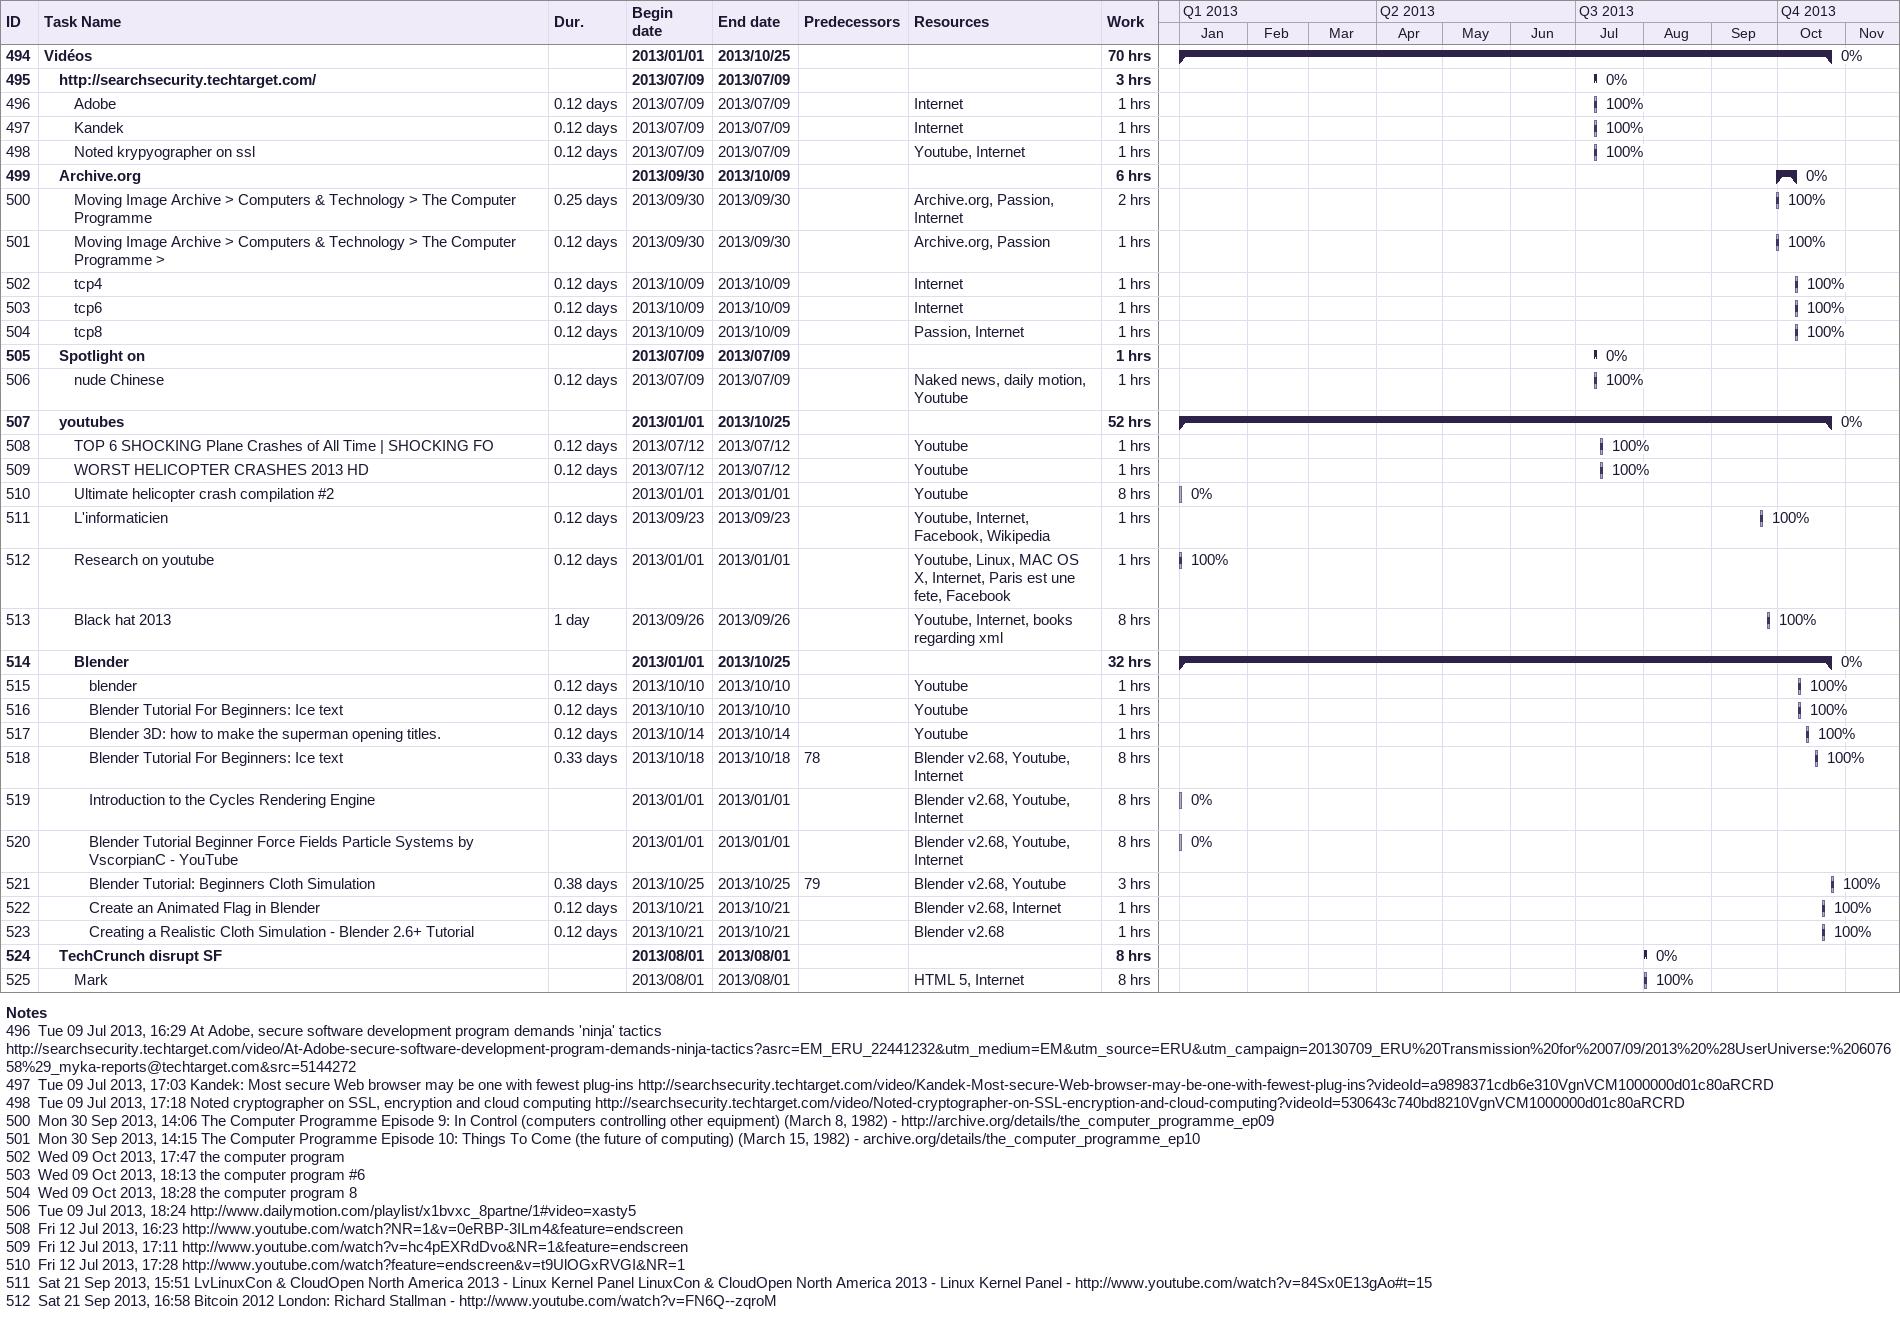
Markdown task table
| ID | Level | Task | Duration | Start | Finish | Predecessors | Resources | % complete | Work (h) |
|---|---|---|---|---|---|---|---|---|---|
| 494 | 1 | **Vidéos** |  | 2013-01-01 | 2013-10-25 |  |  | 0 | 70 |
| 495 | 2 | **http://searchsecurity.techtarget.com/** |  | 2013-07-09 | 2013-07-09 |  |  | 0 | 3 |
| 496 | 3 | Adobe | 0.12d | 2013-07-09 | 2013-07-09 |  | Internet | 100 | 1 |
| 497 | 3 | Kandek | 0.12d | 2013-07-09 | 2013-07-09 |  | Internet | 100 | 1 |
| 498 | 3 | Noted krypyographer on ssl | 0.12d | 2013-07-09 | 2013-07-09 |  | Youtube, Internet | 100 | 1 |
| 499 | 2 | **Archive.org** |  | 2013-09-30 | 2013-10-09 |  |  | 0 | 6 |
| 500 | 3 | Moving Image Archive > Computers & Technology > The Computer Programme | 0.25d | 2013-09-30 | 2013-09-30 |  | Archive.org, Passion, Internet | 100 | 2 |
| 501 | 3 | Moving Image Archive > Computers & Technology > The Computer Programme > | 0.12d | 2013-09-30 | 2013-09-30 |  | Archive.org, Passion | 100 | 1 |
| 502 | 3 | tcp4 | 0.12d | 2013-10-09 | 2013-10-09 |  | Internet | 100 | 1 |
| 503 | 3 | tcp6 | 0.12d | 2013-10-09 | 2013-10-09 |  | Internet | 100 | 1 |
| 504 | 3 | tcp8 | 0.12d | 2013-10-09 | 2013-10-09 |  | Passion, Internet | 100 | 1 |
| 505 | 2 | **Spotlight on** |  | 2013-07-09 | 2013-07-09 |  |  | 0 | 1 |
| 506 | 3 | nude Chinese | 0.12d | 2013-07-09 | 2013-07-09 |  | Naked news, daily motion, Youtube | 100 | 1 |
| 507 | 2 | **youtubes** |  | 2013-01-01 | 2013-10-25 |  |  | 0 | 52 |
| 508 | 3 | TOP 6 SHOCKING Plane Crashes of All Time \| SHOCKING FO | 0.12d | 2013-07-12 | 2013-07-12 |  | Youtube | 100 | 1 |
| 509 | 3 | WORST HELICOPTER CRASHES 2013 HD | 0.12d | 2013-07-12 | 2013-07-12 |  | Youtube | 100 | 1 |
| 510 | 3 | Ultimate helicopter crash compilation #2 |  | 2013-01-01 | 2013-01-01 |  | Youtube | 0 | 8 |
| 511 | 3 | L'informaticien | 0.12d | 2013-09-23 | 2013-09-23 |  | Youtube, Internet, Facebook, Wikipedia | 100 | 1 |
| 512 | 3 | Research on youtube | 0.12d | 2013-01-01 | 2013-01-01 |  | Youtube, Linux, MAC OS X, Internet, Paris est une fete, Facebook | 100 | 1 |
| 513 | 3 | Black hat 2013 | 1d | 2013-09-26 | 2013-09-26 |  | Youtube, Internet, books regarding xml | 100 | 8 |
| 514 | 3 | **Blender** |  | 2013-01-01 | 2013-10-25 |  |  | 0 | 32 |
| 515 | 4 | blender | 0.12d | 2013-10-10 | 2013-10-10 |  | Youtube | 100 | 1 |
| 516 | 4 | Blender Tutorial For Beginners: Ice text | 0.12d | 2013-10-10 | 2013-10-10 |  | Youtube | 100 | 1 |
| 517 | 4 | Blender 3D: how to make the superman opening titles. | 0.12d | 2013-10-14 | 2013-10-14 |  | Youtube | 100 | 1 |
| 518 | 4 | Blender Tutorial For Beginners: Ice text | 0.33d | 2013-10-18 | 2013-10-18 | 78 | Blender v2.68, Youtube, Internet | 100 | 8 |
| 519 | 4 | Introduction to the Cycles Rendering Engine |  | 2013-01-01 | 2013-01-01 |  | Blender v2.68, Youtube, Internet | 0 | 8 |
| 520 | 4 | Blender Tutorial Beginner Force Fields Particle Systems by VscorpianC - YouTube |  | 2013-01-01 | 2013-01-01 |  | Blender v2.68, Youtube, Internet | 0 | 8 |
| 521 | 4 | Blender Tutorial: Beginners Cloth Simulation | 0.38d | 2013-10-25 | 2013-10-25 | 79 | Blender v2.68, Youtube | 100 | 3 |
| 522 | 4 | Create an Animated Flag in Blender | 0.12d | 2013-10-21 | 2013-10-21 |  | Blender v2.68, Internet | 100 | 1 |
| 523 | 4 | Creating a Realistic Cloth Simulation - Blender 2.6+ Tutorial | 0.12d | 2013-10-21 | 2013-10-21 |  | Blender v2.68 | 100 | 1 |
| 524 | 2 | **TechCrunch disrupt SF** |  | 2013-08-01 | 2013-08-01 |  |  | 0 | 8 |
| 525 | 3 | Mark |  | 2013-08-01 | 2013-08-01 |  | HTML 5, Internet | 100 | 8 |

Notes
- 496: Tue 09 Jul 2013, 16:29 At Adobe, secure software development program demands 'ninja' tactics http://searchsecurity.techtarget.com/video/At-Adobe-secure-software-development-program-demands-ninja-tactics?asrc=EM_ERU_22441232&utm_medium=EM&utm_source=ERU&utm_campaign=20130709_ERU%20Transmission%20for%2007/09/2013%20%28UserUniverse:%20607658%29_myka-reports@techtarget.com&src=5144272
- 497: Tue 09 Jul 2013, 17:03 Kandek: Most secure Web browser may be one with fewest plug-ins http://searchsecurity.techtarget.com/video/Kandek-Most-secure-Web-browser-may-be-one-with-fewest-plug-ins?videoId=a9898371cdb6e310VgnVCM1000000d01c80aRCRD
- 498: Tue 09 Jul 2013, 17:18 Noted cryptographer on SSL, encryption and cloud computing http://searchsecurity.techtarget.com/video/Noted-cryptographer-on-SSL-encryption-and-cloud-computing?videoId=530643c740bd8210VgnVCM1000000d01c80aRCRD
- 500: Mon 30 Sep 2013, 14:06 The Computer Programme Episode 9: In Control (computers controlling other equipment) (March 8, 1982) - http://archive.org/details/the_computer_programme_ep09
- 501: Mon 30 Sep 2013, 14:15 The Computer Programme Episode 10: Things To Come (the future of computing) (March 15, 1982) - archive.org/details/the_computer_programme_ep10
- 502: Wed 09 Oct 2013, 17:47 the computer program
- 503: Wed 09 Oct 2013, 18:13 the computer program #6
- 504: Wed 09 Oct 2013, 18:28 the computer program 8
- 506: Tue 09 Jul 2013, 18:24 http://www.dailymotion.com/playlist/x1bvxc_8partne/1#video=xasty5
- 508: Fri 12 Jul 2013, 16:23 http://www.youtube.com/watch?NR=1&v=0eRBP-3ILm4&feature=endscreen
- 509: Fri 12 Jul 2013, 17:11 http://www.youtube.com/watch?v=hc4pEXRdDvo&NR=1&feature=endscreen
- 510: Fri 12 Jul 2013, 17:28 http://www.youtube.com/watch?feature=endscreen&v=t9UlOGxRVGI&NR=1
- 511: Sat 21 Sep 2013, 15:51 LvLinuxCon & CloudOpen North America 2013 - Linux Kernel Panel LinuxCon & CloudOpen North America 2013 - Linux Kernel Panel - http://www.youtube.com/watch?v=84Sx0E13gAo#t=15
- 512: Sat 21 Sep 2013, 16:58 Bitcoin 2012 London: Richard Stallman - http://www.youtube.com/watch?v=FN6Q--zqroM
